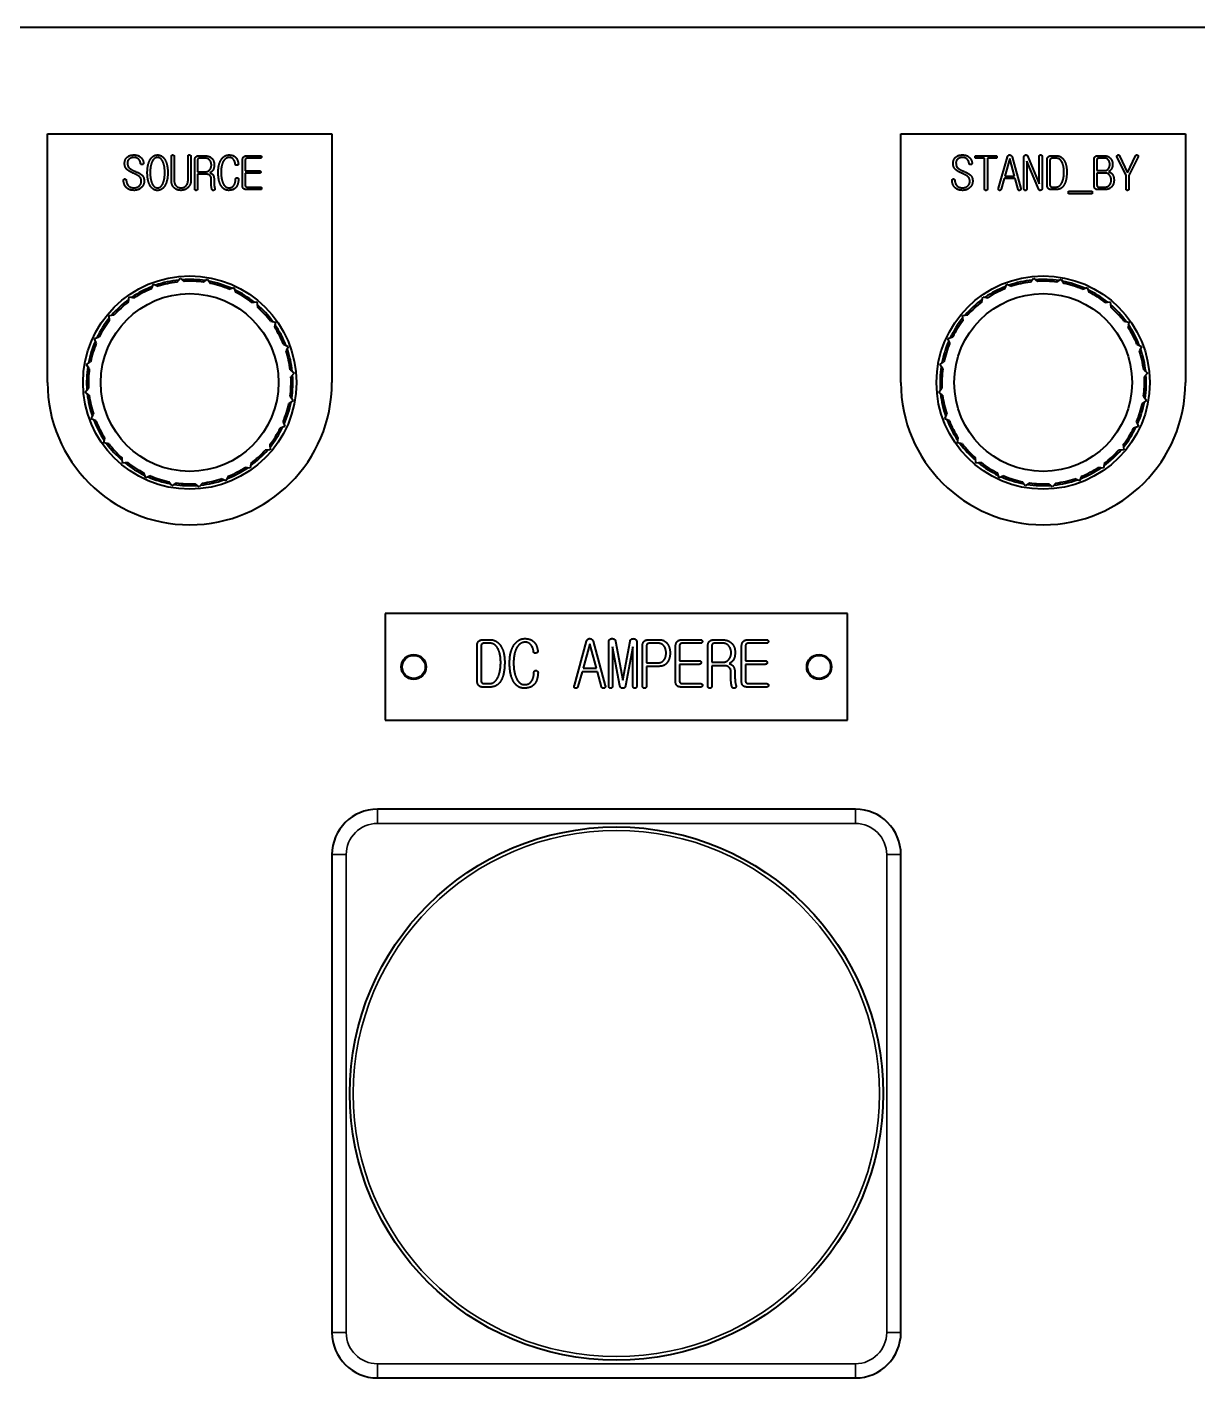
# Model space of a CAD drawing. Header units: inches. Extents: x 6934 to 18973, y 4254 to 7629.
# Drawn here: x 8749.9 to 8914.6, y 5980.7 to 6170.7 of the extents above; entities that cross this region are included whole.
import ezdxf

# ---------------------------------------------------------------- set-up
doc = ezdxf.new("R2010")
doc.units = ezdxf.units.IN
doc.header["$MEASUREMENT"] = 0
doc.layers.add('POWER SUPPLY CASE OUTLINE$0$가시적인 것(ISO)', color=3, linetype='Continuous', lineweight=40, true_color=0x00ff00)
doc.layers.add('POWER SUPPLY CASE OUTLINE$0$가시적인 좁은 것(ISO)', color=3, linetype='Continuous', lineweight=35, true_color=0x00ff00)

msp = doc.modelspace()

# ---------------------------------------------------------------- linework, layer by layer
at = {"layer": 'POWER SUPPLY CASE OUTLINE$0$가시적인 것(ISO)'}
for p, q in [((8572.786, 6170.744), (9092.786, 6170.744)), ((8752.786, 6155.744), (8792.786, 6155.744)), ((8752.786, 6120.744), (8752.786, 6155.744)), ((8792.786, 6155.744), (8792.786, 6120.744)), ((8872.786, 6155.744), (8912.786, 6155.744)), ((8872.786, 6120.744), (8872.786, 6155.744)), ((8912.786, 6155.744), (8912.786, 6120.744)), ((8764.931, 6152.753), (8765.008, 6152.753)), ((8770.203, 6149.133), (8770.203, 6152.54)), ((8770.604, 6152.54), (8770.604, 6149.12)), ((8772.547, 6149.178), (8772.547, 6152.579)), ((8772.949, 6152.566), (8772.949, 6149.146)), ((8775.047, 6152.287), (8774.199, 6152.287)), ((8774.218, 6152.643), (8774.879, 6152.643)), ((8782.683, 6152.287), (8780.87, 6152.287)), ((8780.915, 6152.643), (8782.683, 6152.643)), ((8881.431, 6152.753), (8881.508, 6152.753)), ((8883.38, 6152.643), (8886.088, 6152.643)), ((8884.553, 6152.287), (8883.38, 6152.287)), ((8884.553, 6147.967), (8884.553, 6152.287)), ((8884.954, 6152.287), (8884.954, 6147.967)), ((8886.088, 6152.287), (8884.954, 6152.287)), ((8886.528, 6148.058), (8887.752, 6152.481)), ((8888.082, 6152.235), (8887.402, 6149.781)), ((8888.756, 6149.781), (8888.082, 6152.235)), ((8888.419, 6152.481), (8889.637, 6148.012)), ((8890.09, 6147.993), (8890.09, 6152.462)), ((8890.602, 6152.617), (8892.247, 6148.693)), ((8892.247, 6148.693), (8892.247, 6152.579)), ((8892.642, 6152.579), (8892.642, 6148.045)), ((8894.002, 6152.643), (8894.63, 6152.643)), ((8894.65, 6152.287), (8894.034, 6152.287)), ((8900.556, 6152.643), (8901.385, 6152.643)), ((8901.528, 6152.287), (8900.569, 6152.287)), ((8904.449, 6149.839), (8903.173, 6152.456)), ((8903.536, 6152.65), (8904.65, 6150.26)), ((8904.65, 6150.26), (8905.764, 6152.624)), ((8906.146, 6152.468), (8904.85, 6149.839)), ((8773.486, 6147.987), (8773.486, 6151.976)), ((8773.888, 6152.015), (8773.888, 6150.389)), ((8773.888, 6150.389), (8775.047, 6150.389)), ((8780.19, 6148.505), (8780.19, 6151.911)), ((8780.591, 6152.015), (8780.591, 6150.525)), ((8780.591, 6150.525), (8782.573, 6150.525)), ((8890.485, 6151.892), (8890.485, 6147.993)), ((8892.163, 6147.902), (8890.485, 6151.892)), ((8893.341, 6148.557), (8893.341, 6152.06)), ((8893.743, 6152.002), (8893.743, 6148.55)), ((8899.954, 6148.369), (8899.954, 6152.119)), ((8900.356, 6152.086), (8900.356, 6150.558)), ((8900.356, 6150.558), (8901.508, 6150.558)), ((8764.924, 6150.15), (8764.86, 6150.182)), ((8773.888, 6150.033), (8773.888, 6147.987)), ((8775.203, 6150.033), (8773.888, 6150.033)), ((8775.799, 6149.185), (8775.805, 6149.457)), ((8780.591, 6150.169), (8780.591, 6148.511)), ((8782.573, 6150.169), (8780.591, 6150.169)), ((8881.424, 6150.15), (8881.36, 6150.182)), ((8887.305, 6149.424), (8886.891, 6147.928)), ((8888.847, 6149.424), (8887.305, 6149.424)), ((8887.402, 6149.781), (8888.756, 6149.781)), ((8889.261, 6147.909), (8888.847, 6149.424)), ((8901.541, 6150.202), (8900.356, 6150.202)), ((8900.356, 6150.202), (8900.356, 6148.505)), ((8904.449, 6147.98), (8904.449, 6149.839)), ((8904.85, 6149.839), (8904.85, 6147.98)), ((8782.683, 6147.883), (8780.831, 6147.883)), ((8780.85, 6148.239), (8782.683, 6148.239)), ((8894.643, 6147.883), (8893.924, 6147.883)), ((8894.034, 6148.239), (8894.604, 6148.239)), ((8896.366, 6147.65), (8899.682, 6147.65)), ((8896.366, 6147.287), (8896.366, 6147.65)), ((8899.682, 6147.287), (8896.366, 6147.287)), ((8899.682, 6147.65), (8899.682, 6147.287)), ((8901.521, 6147.883), (8900.414, 6147.883)), ((8900.595, 6148.239), (8901.56, 6148.239)), ((8770.992, 6134.881), (8771.453, 6135.434)), ((8771.453, 6135.434), (8772.006, 6134.973)), ((8774.712, 6134.864), (8775.3, 6135.278)), ((8775.3, 6135.278), (8775.715, 6134.69)), ((8890.992, 6134.881), (8891.453, 6135.434)), ((8891.453, 6135.434), (8892.006, 6134.973)), ((8894.712, 6134.864), (8895.3, 6135.278)), ((8895.3, 6135.278), (8895.715, 6134.69)), ((8767.394, 6133.935), (8767.696, 6134.588)), ((8767.696, 6134.588), (8768.35, 6134.286)), ((8778.3, 6133.884), (8778.976, 6134.132)), ((8778.976, 6134.132), (8779.225, 6133.457)), ((8887.394, 6133.935), (8887.696, 6134.588)), ((8887.696, 6134.588), (8888.35, 6134.286)), ((8898.3, 6133.884), (8898.976, 6134.132)), ((8898.976, 6134.132), (8899.225, 6133.457)), ((8764.164, 6132.09), (8764.286, 6132.799)), ((8764.286, 6132.799), (8764.996, 6132.677)), ((8781.513, 6132.009), (8782.23, 6132.074)), ((8782.23, 6132.074), (8782.295, 6131.357)), ((8884.164, 6132.09), (8884.286, 6132.799)), ((8884.286, 6132.799), (8884.996, 6132.677)), ((8901.513, 6132.009), (8902.23, 6132.074)), ((8902.23, 6132.074), (8902.295, 6131.357)), ((8761.456, 6130.189), (8762.173, 6130.254)), ((8761.521, 6129.472), (8761.456, 6130.189)), ((8881.456, 6130.189), (8882.173, 6130.254)), ((8881.521, 6129.472), (8881.456, 6130.189)), ((8784.131, 6129.366), (8784.841, 6129.243)), ((8784.841, 6129.243), (8784.718, 6128.534)), ((8904.131, 6129.366), (8904.841, 6129.243)), ((8904.841, 6129.243), (8904.718, 6128.534)), ((8759.398, 6126.935), (8760.073, 6127.183)), ((8759.646, 6126.259), (8759.398, 6126.935)), ((8785.976, 6126.136), (8786.63, 6125.834)), ((8786.63, 6125.834), (8786.328, 6125.18)), ((8879.398, 6126.935), (8880.073, 6127.183)), ((8879.646, 6126.259), (8879.398, 6126.935)), ((8905.976, 6126.136), (8906.63, 6125.834)), ((8906.63, 6125.834), (8906.328, 6125.18)), ((8758.252, 6123.259), (8758.84, 6123.674)), ((8758.666, 6122.67), (8758.252, 6123.259)), ((8786.922, 6122.538), (8787.475, 6122.077)), ((8787.475, 6122.077), (8787.014, 6121.524)), ((8878.252, 6123.259), (8878.84, 6123.674)), ((8878.666, 6122.67), (8878.252, 6123.259)), ((8906.922, 6122.538), (8907.475, 6122.077)), ((8907.475, 6122.077), (8907.014, 6121.524)), ((8758.096, 6119.411), (8758.557, 6119.964)), ((8878.096, 6119.411), (8878.557, 6119.964)), ((8758.649, 6118.95), (8758.096, 6119.411)), ((8787.32, 6118.23), (8786.731, 6117.815)), ((8786.905, 6118.818), (8787.32, 6118.23)), ((8878.649, 6118.95), (8878.096, 6119.411)), ((8907.32, 6118.23), (8906.731, 6117.815)), ((8906.905, 6118.818), (8907.32, 6118.23)), ((8758.942, 6115.655), (8759.244, 6116.308)), ((8878.942, 6115.655), (8879.244, 6116.308)), ((8759.595, 6115.353), (8758.942, 6115.655)), ((8786.174, 6114.554), (8785.498, 6114.305)), ((8785.925, 6115.23), (8786.174, 6114.554)), ((8879.595, 6115.353), (8878.942, 6115.655)), ((8906.174, 6114.554), (8905.498, 6114.305)), ((8905.925, 6115.23), (8906.174, 6114.554)), ((8760.731, 6112.245), (8760.853, 6112.954)), ((8880.731, 6112.245), (8880.853, 6112.954)), ((8761.44, 6112.122), (8760.731, 6112.245)), ((8784.115, 6111.3), (8783.398, 6111.235)), ((8784.05, 6112.017), (8784.115, 6111.3)), ((8881.44, 6112.122), (8880.731, 6112.245)), ((8904.115, 6111.3), (8903.398, 6111.235)), ((8904.05, 6112.017), (8904.115, 6111.3)), ((8763.341, 6109.415), (8763.276, 6110.132)), ((8764.058, 6109.48), (8763.341, 6109.415)), ((8781.285, 6108.689), (8780.575, 6108.812)), ((8781.408, 6109.399), (8781.285, 6108.689)), ((8883.341, 6109.415), (8883.276, 6110.132)), ((8884.058, 6109.48), (8883.341, 6109.415)), ((8901.285, 6108.689), (8900.575, 6108.812)), ((8901.408, 6109.399), (8901.285, 6108.689)), ((8766.595, 6107.356), (8766.347, 6108.032)), ((8767.271, 6107.605), (8766.595, 6107.356)), ((8770.271, 6106.21), (8769.856, 6106.799)), ((8770.86, 6106.625), (8770.271, 6106.21)), ((8774.58, 6106.608), (8774.119, 6106.055)), ((8777.875, 6106.9), (8777.222, 6107.202)), ((8778.177, 6107.554), (8777.875, 6106.9)), ((8886.595, 6107.356), (8886.347, 6108.032)), ((8887.271, 6107.605), (8886.595, 6107.356)), ((8890.271, 6106.21), (8889.856, 6106.799)), ((8890.86, 6106.625), (8890.271, 6106.21)), ((8894.58, 6106.608), (8894.119, 6106.055)), ((8897.875, 6106.9), (8897.222, 6107.202)), ((8898.177, 6107.554), (8897.875, 6106.9)), ((8774.119, 6106.055), (8773.566, 6106.516)), ((8894.119, 6106.055), (8893.566, 6106.516)), ((8865.286, 6088.244), (8800.286, 6088.244)), ((8800.286, 6088.244), (8800.286, 6073.244)), ((8865.286, 6073.244), (8865.286, 6088.244)), ((8814.119, 6084.574), (8814.998, 6084.574)), ((8815.025, 6084.076), (8814.164, 6084.076)), ((8826.867, 6078.155), (8828.581, 6084.348)), ((8829.043, 6084.003), (8828.091, 6080.567)), ((8829.986, 6080.567), (8829.043, 6084.003)), ((8829.515, 6084.348), (8831.22, 6078.091)), ((8831.709, 6078.028), (8831.709, 6084.284)), ((8832.652, 6084.384), (8833.677, 6078.889)), ((8833.677, 6078.889), (8834.701, 6084.384)), ((8835.635, 6084.284), (8835.635, 6078.028)), ((8837.394, 6084.574), (8838.836, 6084.574)), ((8838.673, 6084.076), (8837.467, 6084.076)), ((8844.585, 6084.076), (8842.046, 6084.076)), ((8842.11, 6084.574), (8844.585, 6084.574)), ((8847.822, 6084.076), (8846.634, 6084.076)), ((8846.661, 6084.574), (8847.586, 6084.574)), ((8853.87, 6084.076), (8851.331, 6084.076)), ((8851.394, 6084.574), (8853.87, 6084.574)), ((8813.194, 6078.853), (8813.194, 6083.758)), ((8813.756, 6083.677), (8813.756, 6078.844)), ((8832.235, 6083.586), (8832.235, 6078.028)), ((8833.278, 6078.082), (8832.235, 6083.586)), ((8835.11, 6083.586), (8834.076, 6078.082)), ((8835.11, 6078.028), (8835.11, 6083.586)), ((8836.451, 6078.064), (8836.451, 6083.686)), ((8837.014, 6083.668), (8837.014, 6081.328)), ((8841.094, 6078.78), (8841.094, 6083.55)), ((8841.656, 6083.695), (8841.656, 6081.609)), ((8845.637, 6078.055), (8845.637, 6083.64)), ((8846.199, 6083.695), (8846.199, 6081.419)), ((8850.379, 6078.78), (8850.379, 6083.55)), ((8850.941, 6083.695), (8850.941, 6081.609)), ((8827.955, 6080.068), (8827.375, 6077.973)), ((8830.113, 6080.068), (8827.955, 6080.068)), ((8828.091, 6080.567), (8829.986, 6080.567)), ((8830.694, 6077.946), (8830.113, 6080.068)), ((8837.014, 6081.328), (8838.673, 6081.328)), ((8837.014, 6080.83), (8837.014, 6078.064)), ((8838.836, 6080.83), (8837.014, 6080.83)), ((8841.656, 6081.609), (8844.431, 6081.609)), ((8841.656, 6081.111), (8841.656, 6078.789)), ((8844.431, 6081.111), (8841.656, 6081.111)), ((8846.199, 6081.419), (8847.822, 6081.419)), ((8846.199, 6080.92), (8846.199, 6078.055)), ((8848.04, 6080.92), (8846.199, 6080.92)), ((8848.874, 6079.732), (8848.883, 6080.113)), ((8850.941, 6081.609), (8853.716, 6081.609)), ((8850.941, 6081.111), (8850.941, 6078.789)), ((8853.716, 6081.111), (8850.941, 6081.111)), ((8814.164, 6078.409), (8814.962, 6078.409)), ((8842.019, 6078.409), (8844.585, 6078.409)), ((8851.304, 6078.409), (8853.87, 6078.409)), ((8815.016, 6077.91), (8814.01, 6077.91)), ((8844.585, 6077.91), (8841.992, 6077.91)), ((8853.87, 6077.91), (8851.277, 6077.91)), ((8800.286, 6073.244), (8865.286, 6073.244)), ((8866.386, 6060.744), (8799.186, 6060.744)), ((8792.786, 6054.344), (8792.786, 5987.144)), ((8872.786, 5987.144), (8872.786, 6054.344)), ((8799.186, 5980.744), (8866.386, 5980.744))]:
    msp.add_line(p, q, dxfattribs=at)
for centre, radius in [((8772.786, 6120.744), 15), ((8892.786, 6120.744), 15), ((8772.786, 6120.744), 12.5), ((8892.786, 6120.744), 12.5), ((8804.286, 6080.744), 1.75), ((8804.286, 6080.744), 1.621), ((8861.286, 6080.744), 1.75), ((8861.286, 6080.744), 1.621), ((8832.786, 6020.744), 37.5)]:
    msp.add_circle(centre, radius, dxfattribs=at)
for centre, radius, start, end in [((8772.786, 6120.744), 14.5, 96.18151, 109.18836), ((8772.786, 6120.744), 14.5, 81.18151, 94.18836), ((8892.786, 6120.744), 14.5, 96.18151, 109.18836), ((8892.786, 6120.744), 14.5, 81.18151, 94.18836), ((8772.786, 6120.744), 14.5, 111.18151, 124.18836), ((8772.786, 6120.744), 14.25, 112.23232, 123.13754), ((8772.786, 6120.744), 14.25, 97.23232, 108.13754), ((8772.786, 6120.744), 14.25, 82.23232, 93.13754), ((8772.786, 6120.744), 14.5, 66.18151, 79.18836), ((8772.786, 6120.744), 14.25, 67.23232, 78.13754), ((8772.786, 6120.744), 14.5, 51.18151, 64.18836), ((8772.786, 6120.744), 14.25, 52.23232, 63.13754), ((8892.786, 6120.744), 14.5, 111.18151, 124.18836), ((8892.786, 6120.744), 14.25, 112.23232, 123.13754), ((8892.786, 6120.744), 14.25, 97.23232, 108.13754), ((8892.786, 6120.744), 14.25, 82.23232, 93.13754), ((8892.786, 6120.744), 14.5, 66.18151, 79.18836), ((8892.786, 6120.744), 14.25, 67.23232, 78.13754), ((8892.786, 6120.744), 14.5, 51.18151, 64.18836), ((8892.786, 6120.744), 14.25, 52.23232, 63.13754), ((8772.786, 6120.744), 14.5, 126.18151, 139.18836), ((8772.786, 6120.744), 14.25, 127.23232, 138.13754), ((8772.786, 6120.744), 14.5, 36.18151, 49.18836), ((8772.786, 6120.744), 14.25, 37.23232, 48.13754), ((8892.786, 6120.744), 14.5, 126.18151, 139.18836), ((8892.786, 6120.744), 14.25, 127.23232, 138.13754), ((8892.786, 6120.744), 14.5, 36.18151, 49.18836), ((8892.786, 6120.744), 14.25, 37.23232, 48.13754), ((8772.786, 6120.744), 14.5, 141.18151, 154.18836), ((8772.786, 6120.744), 14.25, 142.23232, 153.13754), ((8892.786, 6120.744), 14.5, 141.18151, 154.18836), ((8892.786, 6120.744), 14.25, 142.23232, 153.13754), ((8772.786, 6120.744), 14.25, 22.23232, 33.13754), ((8772.786, 6120.744), 14.5, 21.18151, 34.18836), ((8892.786, 6120.744), 14.25, 22.23232, 33.13754), ((8892.786, 6120.744), 14.5, 21.18151, 34.18836), ((8772.786, 6120.744), 14.5, 156.18151, 169.18836), ((8772.786, 6120.744), 14.25, 157.23232, 168.13754), ((8892.786, 6120.744), 14.5, 156.18151, 169.18836), ((8892.786, 6120.744), 14.25, 157.23232, 168.13754), ((8772.786, 6120.744), 14.25, 7.23232, 18.13754), ((8772.786, 6120.744), 14.5, 6.18151, 19.18836), ((8892.786, 6120.744), 14.25, 7.23232, 18.13754), ((8892.786, 6120.744), 14.5, 6.18151, 19.18836), ((8772.786, 6120.744), 14.5, 171.18151, 184.18836), ((8772.786, 6120.744), 14.25, 172.23232, 183.13754), ((8772.786, 6120.744), 14.5, 351.18151, 4.18836), ((8892.786, 6120.744), 14.5, 171.18151, 184.18836), ((8892.786, 6120.744), 14.25, 172.23232, 183.13754), ((8892.786, 6120.744), 14.5, 351.18151, 4.18836), ((8772.786, 6120.744), 20, 180, 0), ((8772.786, 6120.744), 14.25, 352.23232, 3.13754), ((8892.786, 6120.744), 20, 180, 0), ((8892.786, 6120.744), 14.25, 352.23232, 3.13754), ((8772.786, 6120.744), 14.5, 186.18151, 199.18836), ((8772.786, 6120.744), 14.25, 187.23232, 198.13754), ((8772.786, 6120.744), 14.5, 336.18151, 349.18836), ((8892.786, 6120.744), 14.5, 186.18151, 199.18836), ((8892.786, 6120.744), 14.25, 187.23232, 198.13754), ((8892.786, 6120.744), 14.5, 336.18151, 349.18836), ((8772.786, 6120.744), 14.25, 337.23232, 348.13754), ((8892.786, 6120.744), 14.25, 337.23232, 348.13754), ((8772.786, 6120.744), 14.5, 201.18151, 214.18836), ((8772.786, 6120.744), 14.25, 202.23232, 213.13754), ((8772.786, 6120.744), 14.25, 322.23232, 333.13754), ((8772.786, 6120.744), 14.5, 321.18151, 334.18836), ((8892.786, 6120.744), 14.5, 201.18151, 214.18836), ((8892.786, 6120.744), 14.25, 202.23232, 213.13754), ((8892.786, 6120.744), 14.25, 322.23232, 333.13754), ((8892.786, 6120.744), 14.5, 321.18151, 334.18836), ((8772.786, 6120.744), 14.5, 216.18151, 229.18836), ((8772.786, 6120.744), 14.25, 217.23232, 228.13754), ((8772.786, 6120.744), 14.5, 306.18151, 319.18836), ((8772.786, 6120.744), 14.25, 307.23232, 318.13754), ((8892.786, 6120.744), 14.5, 216.18151, 229.18836), ((8892.786, 6120.744), 14.25, 217.23232, 228.13754), ((8892.786, 6120.744), 14.5, 306.18151, 319.18836), ((8892.786, 6120.744), 14.25, 307.23232, 318.13754), ((8772.786, 6120.744), 14.5, 231.18151, 244.18836), ((8772.786, 6120.744), 14.25, 232.23232, 243.13754), ((8772.786, 6120.744), 14.5, 291.18151, 304.18836), ((8772.786, 6120.744), 14.25, 292.23232, 303.13754), ((8892.786, 6120.744), 14.5, 231.18151, 244.18836), ((8892.786, 6120.744), 14.25, 232.23232, 243.13754), ((8892.786, 6120.744), 14.5, 291.18151, 304.18836), ((8892.786, 6120.744), 14.25, 292.23232, 303.13754), ((8772.786, 6120.744), 14.5, 246.18151, 259.18836), ((8772.786, 6120.744), 14.25, 247.23232, 258.13754), ((8772.786, 6120.744), 14.25, 262.23232, 273.13754), ((8772.786, 6120.744), 14.5, 276.18151, 289.18836), ((8772.786, 6120.744), 14.25, 277.23232, 288.13754), ((8892.786, 6120.744), 14.5, 246.18151, 259.18836), ((8892.786, 6120.744), 14.25, 247.23232, 258.13754), ((8892.786, 6120.744), 14.25, 262.23232, 273.13754), ((8892.786, 6120.744), 14.5, 276.18151, 289.18836), ((8892.786, 6120.744), 14.25, 277.23232, 288.13754), ((8772.786, 6120.744), 14.5, 261.18151, 274.18836), ((8892.786, 6120.744), 14.5, 261.18151, 274.18836), ((8799.186, 6054.344), 6.4, 90, 180), ((8866.386, 6054.344), 6.4, 0, 90), ((8799.186, 5987.144), 6.4, 180, 270), ((8866.386, 5987.144), 6.4, 270, 0)]:
    msp.add_arc(centre, radius, start, end, dxfattribs=at)
for points in [[(8763.629, 6151.542), (8763.629, 6152.125), (8764.005, 6152.449)], [(8764.005, 6152.449), (8764.361, 6152.753), (8764.931, 6152.753)], [(8764.315, 6152.203), (8764.031, 6151.989), (8764.031, 6151.659)], [(8764.95, 6152.397), (8764.588, 6152.397), (8764.315, 6152.203)], [(8765.565, 6152.183), (8765.306, 6152.397), (8764.95, 6152.397)], [(8765.008, 6152.753), (8765.559, 6152.753), (8765.928, 6152.391)], [(8765.928, 6152.391), (8766.252, 6152.073), (8766.291, 6151.646)], [(8767.172, 6151.996), (8767.56, 6152.753), (8768.26, 6152.753)], [(8768.26, 6152.397), (8767.748, 6152.397), (8767.47, 6151.75)], [(8768.26, 6152.753), (8768.959, 6152.753), (8769.348, 6151.996)], [(8769.031, 6151.75), (8768.758, 6152.397), (8768.26, 6152.397)], [(8770.203, 6152.54), (8770.203, 6152.637), (8770.261, 6152.695)], [(8770.261, 6152.695), (8770.319, 6152.747), (8770.404, 6152.747)], [(8770.404, 6152.747), (8770.481, 6152.747), (8770.54, 6152.702)], [(8770.54, 6152.702), (8770.604, 6152.643), (8770.604, 6152.54)], [(8772.547, 6152.579), (8772.547, 6152.663), (8772.606, 6152.715)], [(8772.606, 6152.715), (8772.664, 6152.753), (8772.748, 6152.753)], [(8772.748, 6152.753), (8772.826, 6152.753), (8772.884, 6152.702)], [(8772.884, 6152.702), (8772.949, 6152.656), (8772.949, 6152.566)], [(8773.486, 6151.976), (8773.486, 6152.326), (8773.648, 6152.481)], [(8773.648, 6152.481), (8773.817, 6152.643), (8774.218, 6152.643)], [(8773.953, 6152.222), (8773.888, 6152.164), (8773.888, 6152.015)], [(8774.199, 6152.287), (8774.024, 6152.287), (8773.953, 6152.222)], [(8774.879, 6152.643), (8775.41, 6152.643), (8775.766, 6152.384)], [(8775.611, 6151.989), (8775.384, 6152.287), (8775.047, 6152.287)], [(8775.766, 6152.384), (8776.226, 6152.047), (8776.226, 6151.367)], [(8777.23, 6152.119), (8777.651, 6152.753), (8778.331, 6152.753)], [(8778.376, 6152.397), (8777.878, 6152.397), (8777.554, 6151.911)], [(8778.331, 6152.753), (8778.94, 6152.753), (8779.277, 6152.378)], [(8778.901, 6152.158), (8778.674, 6152.397), (8778.376, 6152.397)], [(8779.277, 6152.378), (8779.555, 6152.06), (8779.62, 6151.497)], [(8780.19, 6151.911), (8780.19, 6152.3), (8780.365, 6152.475)], [(8780.365, 6152.475), (8780.533, 6152.643), (8780.915, 6152.643)], [(8780.656, 6152.209), (8780.591, 6152.138), (8780.591, 6152.015)], [(8780.87, 6152.287), (8780.734, 6152.287), (8780.656, 6152.209)], [(8782.683, 6152.643), (8782.774, 6152.643), (8782.832, 6152.592)], [(8782.832, 6152.345), (8782.781, 6152.287), (8782.683, 6152.287)], [(8782.832, 6152.592), (8782.884, 6152.54), (8782.884, 6152.468)], [(8782.884, 6152.468), (8782.884, 6152.397), (8782.832, 6152.345)], [(8880.129, 6151.542), (8880.129, 6152.125), (8880.505, 6152.449)], [(8880.505, 6152.449), (8880.861, 6152.753), (8881.431, 6152.753)], [(8880.815, 6152.203), (8880.531, 6151.989), (8880.531, 6151.659)], [(8881.45, 6152.397), (8881.088, 6152.397), (8880.815, 6152.203)], [(8882.065, 6152.183), (8881.806, 6152.397), (8881.45, 6152.397)], [(8881.508, 6152.753), (8882.059, 6152.753), (8882.428, 6152.391)], [(8882.428, 6152.391), (8882.752, 6152.073), (8882.791, 6151.646)], [(8883.225, 6152.468), (8883.218, 6152.643), (8883.38, 6152.643)], [(8883.38, 6152.287), (8883.231, 6152.287), (8883.225, 6152.468)], [(8886.088, 6152.643), (8886.172, 6152.643), (8886.236, 6152.592)], [(8886.249, 6152.345), (8886.191, 6152.287), (8886.088, 6152.287)], [(8886.236, 6152.592), (8886.288, 6152.54), (8886.295, 6152.468)], [(8886.295, 6152.468), (8886.301, 6152.397), (8886.249, 6152.345)], [(8887.752, 6152.481), (8887.843, 6152.753), (8888.082, 6152.753)], [(8888.082, 6152.753), (8888.315, 6152.747), (8888.419, 6152.481)], [(8890.09, 6152.462), (8890.09, 6152.585), (8890.155, 6152.663)], [(8890.155, 6152.663), (8890.213, 6152.728), (8890.31, 6152.747)], [(8890.31, 6152.747), (8890.401, 6152.766), (8890.485, 6152.728)], [(8890.485, 6152.728), (8890.569, 6152.695), (8890.602, 6152.617)], [(8892.247, 6152.579), (8892.247, 6152.663), (8892.305, 6152.715)], [(8892.305, 6152.715), (8892.363, 6152.753), (8892.441, 6152.753)], [(8892.441, 6152.753), (8892.519, 6152.753), (8892.577, 6152.708)], [(8892.577, 6152.708), (8892.642, 6152.663), (8892.642, 6152.579)], [(8893.341, 6152.06), (8893.341, 6152.352), (8893.51, 6152.501)], [(8893.51, 6152.501), (8893.678, 6152.643), (8894.002, 6152.643)], [(8893.821, 6152.209), (8893.743, 6152.132), (8893.743, 6152.002)], [(8894.034, 6152.287), (8893.898, 6152.287), (8893.821, 6152.209)], [(8894.63, 6152.643), (8895.323, 6152.643), (8895.725, 6152.009)], [(8895.401, 6151.795), (8895.116, 6152.287), (8894.65, 6152.287)], [(8899.954, 6152.119), (8899.954, 6152.384), (8900.09, 6152.507)], [(8900.09, 6152.507), (8900.233, 6152.643), (8900.556, 6152.643)], [(8900.407, 6152.248), (8900.356, 6152.196), (8900.356, 6152.086)], [(8900.569, 6152.287), (8900.459, 6152.287), (8900.407, 6152.248)], [(8901.385, 6152.643), (8901.865, 6152.643), (8902.195, 6152.332)], [(8901.975, 6152.022), (8901.781, 6152.287), (8901.528, 6152.287)], [(8902.195, 6152.332), (8902.558, 6151.989), (8902.558, 6151.419)], [(8903.173, 6152.456), (8903.128, 6152.54), (8903.167, 6152.617)], [(8903.167, 6152.617), (8903.199, 6152.682), (8903.27, 6152.721)], [(8903.27, 6152.721), (8903.348, 6152.76), (8903.419, 6152.747)], [(8903.419, 6152.747), (8903.497, 6152.734), (8903.536, 6152.65)], [(8905.764, 6152.624), (8905.803, 6152.715), (8905.893, 6152.74)], [(8905.893, 6152.74), (8905.964, 6152.766), (8906.049, 6152.734)], [(8906.049, 6152.734), (8906.126, 6152.702), (8906.152, 6152.63)], [(8906.152, 6152.63), (8906.191, 6152.559), (8906.146, 6152.468)], [(8763.972, 6150.694), (8763.629, 6151.011), (8763.629, 6151.542)], [(8764.86, 6150.182), (8764.192, 6150.493), (8763.972, 6150.694)], [(8764.031, 6151.659), (8764.031, 6151.206), (8764.212, 6150.992)], [(8764.212, 6150.992), (8764.393, 6150.778), (8765.002, 6150.506)], [(8765.002, 6150.506), (8765.799, 6150.156), (8766.032, 6149.949)], [(8765.87, 6151.562), (8765.838, 6151.95), (8765.565, 6152.183)], [(8765.948, 6151.426), (8765.876, 6151.471), (8765.87, 6151.562)], [(8766.097, 6151.387), (8766.012, 6151.38), (8765.948, 6151.426)], [(8766.239, 6151.465), (8766.187, 6151.4), (8766.097, 6151.387)], [(8766.291, 6151.646), (8766.297, 6151.536), (8766.239, 6151.465)], [(8766.822, 6150.26), (8766.822, 6151.316), (8767.172, 6151.996)], [(8767.47, 6151.75), (8767.224, 6151.167), (8767.224, 6150.26)], [(8769.283, 6150.26), (8769.283, 6151.167), (8769.031, 6151.75)], [(8769.348, 6151.996), (8769.704, 6151.316), (8769.704, 6150.26)], [(8775.047, 6150.389), (8775.384, 6150.389), (8775.611, 6150.687)], [(8775.831, 6151.335), (8775.831, 6151.711), (8775.611, 6151.989)], [(8775.611, 6150.687), (8775.831, 6150.966), (8775.831, 6151.335)], [(8776.064, 6150.629), (8775.928, 6150.396), (8775.617, 6150.24)], [(8776.226, 6151.367), (8776.226, 6150.901), (8776.064, 6150.629)], [(8776.79, 6150.312), (8776.79, 6151.452), (8777.23, 6152.119)], [(8777.236, 6148.356), (8776.79, 6149.023), (8776.79, 6150.312)], [(8777.554, 6151.911), (8777.191, 6151.348), (8777.191, 6150.318)], [(8777.191, 6150.318), (8777.191, 6149.353), (8777.483, 6148.751)], [(8779.199, 6151.445), (8779.147, 6151.892), (8778.901, 6152.158)], [(8779.426, 6151.303), (8779.212, 6151.27), (8779.199, 6151.445)], [(8779.62, 6151.497), (8779.633, 6151.335), (8779.426, 6151.303)], [(8782.573, 6150.525), (8782.657, 6150.525), (8782.716, 6150.474)], [(8782.716, 6150.474), (8782.761, 6150.422), (8782.768, 6150.351)], [(8782.768, 6150.351), (8782.768, 6150.279), (8782.716, 6150.228)], [(8880.472, 6150.694), (8880.129, 6151.011), (8880.129, 6151.542)], [(8881.36, 6150.182), (8880.692, 6150.493), (8880.472, 6150.694)], [(8880.531, 6151.659), (8880.531, 6151.206), (8880.712, 6150.992)], [(8880.712, 6150.992), (8880.893, 6150.778), (8881.502, 6150.506)], [(8881.502, 6150.506), (8882.299, 6150.156), (8882.532, 6149.949)], [(8882.37, 6151.562), (8882.338, 6151.95), (8882.065, 6152.183)], [(8882.448, 6151.426), (8882.376, 6151.471), (8882.37, 6151.562)], [(8882.597, 6151.387), (8882.512, 6151.38), (8882.448, 6151.426)], [(8882.739, 6151.465), (8882.687, 6151.4), (8882.597, 6151.387)], [(8882.791, 6151.646), (8882.797, 6151.536), (8882.739, 6151.465)], [(8895.369, 6148.751), (8895.712, 6149.327), (8895.712, 6150.37)], [(8895.712, 6150.37), (8895.712, 6151.277), (8895.401, 6151.795)], [(8895.725, 6152.009), (8896.113, 6151.393), (8896.113, 6150.37)], [(8896.113, 6150.37), (8896.113, 6149.314), (8895.815, 6148.68)], [(8901.508, 6150.558), (8901.774, 6150.558), (8901.968, 6150.83)], [(8901.968, 6150.83), (8902.163, 6151.089), (8902.163, 6151.419)], [(8902.163, 6151.419), (8902.163, 6151.762), (8901.975, 6152.022)], [(8902.415, 6150.83), (8902.266, 6150.551), (8901.981, 6150.409)], [(8901.981, 6150.409), (8902.273, 6150.331), (8902.474, 6150.098)], [(8902.558, 6151.419), (8902.558, 6151.082), (8902.415, 6150.83)], [(8763.474, 6149.133), (8763.461, 6149.237), (8763.519, 6149.301)], [(8763.966, 6148.084), (8763.538, 6148.427), (8763.474, 6149.133)], [(8763.519, 6149.301), (8763.571, 6149.36), (8763.648, 6149.373)], [(8763.648, 6149.373), (8763.726, 6149.379), (8763.784, 6149.334)], [(8763.784, 6149.334), (8763.849, 6149.275), (8763.862, 6149.165)], [(8763.862, 6149.165), (8763.914, 6148.628), (8764.231, 6148.362)], [(8765.734, 6149.683), (8765.553, 6149.852), (8764.924, 6150.15)], [(8765.611, 6148.343), (8765.98, 6148.602), (8765.98, 6149.036)], [(8765.98, 6149.036), (8765.98, 6149.45), (8765.734, 6149.683)], [(8766.382, 6149.075), (8766.382, 6148.492), (8765.915, 6148.11)], [(8766.032, 6149.949), (8766.382, 6149.645), (8766.382, 6149.075)], [(8767.172, 6148.531), (8766.822, 6149.211), (8766.822, 6150.26)], [(8768.26, 6147.766), (8767.56, 6147.766), (8767.172, 6148.531)], [(8767.224, 6150.26), (8767.224, 6149.36), (8767.47, 6148.777)], [(8767.47, 6148.777), (8767.748, 6148.129), (8768.26, 6148.129)], [(8768.26, 6148.129), (8768.758, 6148.129), (8769.031, 6148.777)], [(8769.348, 6148.531), (8768.959, 6147.766), (8768.26, 6147.766)], [(8769.031, 6148.777), (8769.283, 6149.36), (8769.283, 6150.26)], [(8769.704, 6150.26), (8769.704, 6149.211), (8769.348, 6148.531)], [(8770.54, 6148.194), (8770.203, 6148.569), (8770.203, 6149.133)], [(8770.604, 6149.12), (8770.604, 6148.673), (8770.876, 6148.401)], [(8770.876, 6148.401), (8771.148, 6148.129), (8771.576, 6148.129)], [(8771.576, 6148.129), (8771.997, 6148.129), (8772.269, 6148.421)], [(8772.269, 6148.421), (8772.547, 6148.712), (8772.547, 6149.178)], [(8772.949, 6149.146), (8772.949, 6148.589), (8772.567, 6148.194)], [(8775.591, 6149.884), (8775.404, 6150.033), (8775.203, 6150.033)], [(8775.805, 6149.457), (8775.805, 6149.716), (8775.591, 6149.884)], [(8775.617, 6150.24), (8775.857, 6150.195), (8776.012, 6150.007)], [(8775.812, 6148.472), (8775.799, 6148.706), (8775.799, 6149.185)], [(8775.922, 6147.896), (8775.838, 6148.103), (8775.812, 6148.472)], [(8776.012, 6150.007), (8776.207, 6149.768), (8776.207, 6149.334)], [(8776.207, 6149.334), (8776.2, 6148.88), (8776.22, 6148.654)], [(8776.22, 6148.654), (8776.239, 6148.265), (8776.31, 6148.071)], [(8777.483, 6148.751), (8777.787, 6148.129), (8778.305, 6148.129)], [(8778.305, 6148.129), (8778.726, 6148.129), (8778.966, 6148.44)], [(8778.966, 6148.44), (8779.218, 6148.757), (8779.231, 6149.334)], [(8779.646, 6149.295), (8779.594, 6148.466), (8779.205, 6148.097)], [(8779.231, 6149.334), (8779.231, 6149.437), (8779.296, 6149.496)], [(8779.296, 6149.496), (8779.361, 6149.547), (8779.445, 6149.547)], [(8779.445, 6149.547), (8779.529, 6149.541), (8779.581, 6149.483)], [(8779.581, 6149.483), (8779.646, 6149.411), (8779.646, 6149.295)], [(8780.332, 6148.032), (8780.19, 6148.168), (8780.19, 6148.505)], [(8780.591, 6148.511), (8780.591, 6148.375), (8780.663, 6148.31)], [(8782.716, 6150.228), (8782.664, 6150.169), (8782.573, 6150.169)], [(8879.974, 6149.133), (8879.961, 6149.237), (8880.019, 6149.301)], [(8880.466, 6148.084), (8880.038, 6148.427), (8879.974, 6149.133)], [(8880.019, 6149.301), (8880.071, 6149.36), (8880.148, 6149.373)], [(8880.148, 6149.373), (8880.226, 6149.379), (8880.284, 6149.334)], [(8880.284, 6149.334), (8880.349, 6149.275), (8880.362, 6149.165)], [(8880.362, 6149.165), (8880.414, 6148.628), (8880.731, 6148.362)], [(8882.234, 6149.683), (8882.053, 6149.852), (8881.424, 6150.15)], [(8882.111, 6148.343), (8882.48, 6148.602), (8882.48, 6149.036)], [(8882.48, 6149.036), (8882.48, 6149.45), (8882.234, 6149.683)], [(8882.882, 6149.075), (8882.882, 6148.492), (8882.415, 6148.11)], [(8882.532, 6149.949), (8882.882, 6149.645), (8882.882, 6149.075)], [(8893.49, 6148.058), (8893.341, 6148.233), (8893.341, 6148.557)], [(8893.743, 6148.55), (8893.743, 6148.401), (8893.821, 6148.323)], [(8894.604, 6148.239), (8895.064, 6148.239), (8895.369, 6148.751)], [(8895.815, 6148.68), (8895.44, 6147.883), (8894.643, 6147.883)], [(8900.356, 6148.505), (8900.356, 6148.375), (8900.42, 6148.304)], [(8902.13, 6149.897), (8901.897, 6150.202), (8901.541, 6150.202)], [(8901.56, 6148.239), (8901.904, 6148.239), (8902.137, 6148.544)], [(8902.357, 6149.217), (8902.357, 6149.612), (8902.13, 6149.897)], [(8902.137, 6148.544), (8902.357, 6148.829), (8902.357, 6149.217)], [(8902.752, 6149.217), (8902.752, 6148.602), (8902.383, 6148.233)], [(8902.474, 6150.098), (8902.752, 6149.774), (8902.752, 6149.217)], [(8765.002, 6147.773), (8764.341, 6147.773), (8763.966, 6148.084)], [(8764.231, 6148.362), (8764.51, 6148.129), (8764.989, 6148.129)], [(8764.989, 6148.129), (8765.313, 6148.129), (8765.611, 6148.343)], [(8765.915, 6148.11), (8765.507, 6147.773), (8765.002, 6147.773)], [(8771.569, 6147.773), (8770.909, 6147.773), (8770.54, 6148.194)], [(8772.567, 6148.194), (8772.172, 6147.773), (8771.569, 6147.773)], [(8773.545, 6147.825), (8773.486, 6147.883), (8773.486, 6147.987)], [(8773.687, 6147.766), (8773.603, 6147.766), (8773.545, 6147.825)], [(8773.823, 6147.825), (8773.765, 6147.766), (8773.687, 6147.766)], [(8773.888, 6147.987), (8773.888, 6147.883), (8773.823, 6147.825)], [(8776.032, 6147.779), (8775.954, 6147.812), (8775.922, 6147.896)], [(8776.194, 6147.779), (8776.11, 6147.753), (8776.032, 6147.779)], [(8776.31, 6147.883), (8776.271, 6147.812), (8776.194, 6147.779)], [(8776.31, 6148.071), (8776.349, 6147.967), (8776.31, 6147.883)], [(8778.253, 6147.773), (8777.625, 6147.773), (8777.236, 6148.356)], [(8779.205, 6148.097), (8778.869, 6147.773), (8778.253, 6147.773)], [(8780.831, 6147.883), (8780.475, 6147.883), (8780.332, 6148.032)], [(8780.663, 6148.31), (8780.727, 6148.239), (8780.85, 6148.239)], [(8782.683, 6148.239), (8782.781, 6148.239), (8782.845, 6148.187)], [(8782.845, 6147.941), (8782.781, 6147.883), (8782.683, 6147.883)], [(8782.845, 6148.187), (8782.897, 6148.136), (8782.897, 6148.064)], [(8782.897, 6148.064), (8782.897, 6147.993), (8782.845, 6147.941)], [(8881.502, 6147.773), (8880.841, 6147.773), (8880.466, 6148.084)], [(8880.731, 6148.362), (8881.01, 6148.129), (8881.489, 6148.129)], [(8881.489, 6148.129), (8881.813, 6148.129), (8882.111, 6148.343)], [(8882.415, 6148.11), (8882.007, 6147.773), (8881.502, 6147.773)], [(8884.611, 6147.818), (8884.553, 6147.876), (8884.553, 6147.967)], [(8884.753, 6147.766), (8884.669, 6147.766), (8884.611, 6147.818)], [(8884.889, 6147.818), (8884.831, 6147.766), (8884.753, 6147.766)], [(8884.954, 6147.967), (8884.954, 6147.876), (8884.889, 6147.818)], [(8886.515, 6147.864), (8886.476, 6147.941), (8886.528, 6148.058)], [(8886.632, 6147.773), (8886.547, 6147.792), (8886.515, 6147.864)], [(8886.781, 6147.799), (8886.703, 6147.753), (8886.632, 6147.773)], [(8886.891, 6147.928), (8886.858, 6147.844), (8886.781, 6147.799)], [(8889.352, 6147.786), (8889.274, 6147.825), (8889.261, 6147.909)], [(8889.494, 6147.773), (8889.417, 6147.753), (8889.352, 6147.786)], [(8889.617, 6147.857), (8889.572, 6147.792), (8889.494, 6147.773)], [(8889.637, 6148.012), (8889.663, 6147.922), (8889.617, 6147.857)], [(8890.148, 6147.825), (8890.09, 6147.889), (8890.09, 6147.993)], [(8890.284, 6147.76), (8890.207, 6147.766), (8890.148, 6147.825)], [(8890.42, 6147.818), (8890.362, 6147.76), (8890.284, 6147.76)], [(8890.485, 6147.993), (8890.485, 6147.883), (8890.42, 6147.818)], [(8892.441, 6147.779), (8892.247, 6147.728), (8892.163, 6147.902)], [(8892.642, 6148.045), (8892.642, 6147.831), (8892.441, 6147.779)], [(8893.924, 6147.883), (8893.639, 6147.883), (8893.49, 6148.058)], [(8893.821, 6148.323), (8893.892, 6148.239), (8894.034, 6148.239)], [(8900.084, 6148.025), (8899.954, 6148.168), (8899.954, 6148.369)], [(8900.414, 6147.883), (8900.213, 6147.883), (8900.084, 6148.025)], [(8900.42, 6148.304), (8900.485, 6148.239), (8900.595, 6148.239)], [(8902.383, 6148.233), (8902.04, 6147.883), (8901.521, 6147.883)], [(8904.507, 6147.818), (8904.449, 6147.883), (8904.449, 6147.98)], [(8904.65, 6147.766), (8904.565, 6147.766), (8904.507, 6147.818)], [(8904.786, 6147.818), (8904.727, 6147.766), (8904.65, 6147.766)], [(8904.85, 6147.98), (8904.85, 6147.883), (8904.786, 6147.818)], [(8813.194, 6083.758), (8813.194, 6084.166), (8813.429, 6084.375)], [(8813.429, 6084.375), (8813.665, 6084.574), (8814.119, 6084.574)], [(8813.865, 6083.967), (8813.756, 6083.858), (8813.756, 6083.677)], [(8814.164, 6084.076), (8813.974, 6084.076), (8813.865, 6083.967)], [(8814.998, 6084.574), (8815.968, 6084.574), (8816.531, 6083.686)], [(8816.077, 6083.387), (8815.678, 6084.076), (8815.025, 6084.076)], [(8817.764, 6081.31), (8817.764, 6082.906), (8818.38, 6083.84)], [(8818.38, 6083.84), (8818.97, 6084.729), (8819.922, 6084.729)], [(8819.985, 6084.23), (8819.287, 6084.23), (8818.834, 6083.55)], [(8819.922, 6084.729), (8820.774, 6084.729), (8821.246, 6084.203)], [(8820.72, 6083.894), (8820.402, 6084.23), (8819.985, 6084.23)], [(8821.137, 6082.897), (8821.064, 6083.523), (8820.72, 6083.894)], [(8821.246, 6084.203), (8821.635, 6083.758), (8821.726, 6082.969)], [(8828.581, 6084.348), (8828.708, 6084.729), (8829.043, 6084.729)], [(8829.043, 6084.729), (8829.37, 6084.719), (8829.515, 6084.348)], [(8831.709, 6084.284), (8831.709, 6084.484), (8831.836, 6084.602)], [(8831.836, 6084.602), (8831.954, 6084.71), (8832.135, 6084.729)], [(8832.135, 6084.729), (8832.317, 6084.738), (8832.462, 6084.656)], [(8832.462, 6084.656), (8832.616, 6084.565), (8832.652, 6084.384)], [(8834.701, 6084.384), (8834.738, 6084.556), (8834.892, 6084.656)], [(8834.892, 6084.656), (8835.028, 6084.738), (8835.209, 6084.719)], [(8835.209, 6084.719), (8835.382, 6084.71), (8835.499, 6084.602)], [(8835.499, 6084.602), (8835.635, 6084.484), (8835.635, 6084.284)], [(8836.451, 6083.686), (8836.451, 6084.121), (8836.66, 6084.339)], [(8836.66, 6084.339), (8836.896, 6084.574), (8837.394, 6084.574)], [(8837.104, 6083.958), (8837.014, 6083.858), (8837.014, 6083.668)], [(8837.467, 6084.076), (8837.213, 6084.076), (8837.104, 6083.958)], [(8839.498, 6083.65), (8839.19, 6084.076), (8838.673, 6084.076)], [(8838.836, 6084.574), (8839.553, 6084.574), (8839.961, 6083.994)], [(8839.961, 6083.994), (8840.332, 6083.468), (8840.332, 6082.688)], [(8841.094, 6083.55), (8841.094, 6084.094), (8841.339, 6084.339)], [(8841.339, 6084.339), (8841.575, 6084.574), (8842.11, 6084.574)], [(8841.747, 6083.967), (8841.656, 6083.867), (8841.656, 6083.695)], [(8842.046, 6084.076), (8841.856, 6084.076), (8841.747, 6083.967)], [(8844.585, 6084.574), (8844.712, 6084.574), (8844.793, 6084.502)], [(8844.793, 6084.157), (8844.721, 6084.076), (8844.585, 6084.076)], [(8844.793, 6084.502), (8844.866, 6084.429), (8844.866, 6084.33)], [(8844.866, 6084.33), (8844.866, 6084.23), (8844.793, 6084.157)], [(8845.637, 6083.64), (8845.637, 6084.13), (8845.863, 6084.348)], [(8845.863, 6084.348), (8846.099, 6084.574), (8846.661, 6084.574)], [(8846.29, 6083.985), (8846.199, 6083.903), (8846.199, 6083.695)], [(8846.634, 6084.076), (8846.389, 6084.076), (8846.29, 6083.985)], [(8847.586, 6084.574), (8848.33, 6084.574), (8848.828, 6084.212)], [(8848.611, 6083.659), (8848.293, 6084.076), (8847.822, 6084.076)], [(8848.828, 6084.212), (8849.472, 6083.74), (8849.472, 6082.788)], [(8850.379, 6083.55), (8850.379, 6084.094), (8850.624, 6084.339)], [(8850.624, 6084.339), (8850.86, 6084.574), (8851.394, 6084.574)], [(8851.032, 6083.967), (8850.941, 6083.867), (8850.941, 6083.695)], [(8851.331, 6084.076), (8851.141, 6084.076), (8851.032, 6083.967)], [(8853.87, 6084.574), (8853.997, 6084.574), (8854.078, 6084.502)], [(8854.078, 6084.157), (8854.006, 6084.076), (8853.87, 6084.076)], [(8854.078, 6084.502), (8854.151, 6084.429), (8854.151, 6084.33)], [(8854.151, 6084.33), (8854.151, 6084.23), (8854.078, 6084.157)], [(8816.512, 6081.392), (8816.512, 6082.661), (8816.077, 6083.387)], [(8816.531, 6083.686), (8817.075, 6082.824), (8817.075, 6081.392)], [(8818.834, 6083.55), (8818.326, 6082.761), (8818.326, 6081.319)], [(8821.454, 6082.697), (8821.155, 6082.652), (8821.137, 6082.897)], [(8821.726, 6082.969), (8821.744, 6082.743), (8821.454, 6082.697)], [(8839.77, 6082.697), (8839.77, 6083.269), (8839.498, 6083.65)], [(8839.498, 6081.754), (8839.77, 6082.144), (8839.77, 6082.697)], [(8840.332, 6082.688), (8840.332, 6081.927), (8839.961, 6081.41)], [(8848.919, 6082.743), (8848.919, 6083.269), (8848.611, 6083.659)], [(8848.611, 6081.836), (8848.919, 6082.226), (8848.919, 6082.743)], [(8849.472, 6082.788), (8849.472, 6082.135), (8849.246, 6081.754)], [(8816.032, 6079.125), (8816.512, 6079.932), (8816.512, 6081.392)], [(8817.075, 6081.392), (8817.075, 6079.914), (8816.657, 6079.025)], [(8818.389, 6078.572), (8817.764, 6079.506), (8817.764, 6081.31)], [(8818.326, 6081.319), (8818.326, 6079.968), (8818.734, 6079.125)], [(8821.182, 6079.941), (8821.182, 6080.086), (8821.273, 6080.168)], [(8821.273, 6080.168), (8821.363, 6080.24), (8821.481, 6080.24)], [(8821.481, 6080.24), (8821.599, 6080.231), (8821.672, 6080.15)], [(8821.672, 6080.15), (8821.762, 6080.05), (8821.762, 6079.887)], [(8838.673, 6081.328), (8839.19, 6081.328), (8839.498, 6081.754)], [(8839.961, 6081.41), (8839.553, 6080.83), (8838.836, 6080.83)], [(8844.431, 6081.609), (8844.549, 6081.609), (8844.63, 6081.537)], [(8844.63, 6081.192), (8844.558, 6081.111), (8844.431, 6081.111)], [(8844.63, 6081.537), (8844.694, 6081.464), (8844.703, 6081.365)], [(8844.703, 6081.365), (8844.703, 6081.265), (8844.63, 6081.192)], [(8847.822, 6081.419), (8848.293, 6081.419), (8848.611, 6081.836)], [(8848.584, 6080.712), (8848.321, 6080.92), (8848.04, 6080.92)], [(8848.883, 6080.113), (8848.883, 6080.476), (8848.584, 6080.712)], [(8849.246, 6081.754), (8849.055, 6081.428), (8848.62, 6081.21)], [(8848.62, 6081.21), (8848.955, 6081.147), (8849.173, 6080.884)], [(8849.173, 6080.884), (8849.445, 6080.548), (8849.445, 6079.941)], [(8853.716, 6081.609), (8853.834, 6081.609), (8853.915, 6081.537)], [(8853.915, 6081.192), (8853.843, 6081.111), (8853.716, 6081.111)], [(8853.915, 6081.537), (8853.979, 6081.464), (8853.988, 6081.365)], [(8853.988, 6081.365), (8853.988, 6081.265), (8853.915, 6081.192)], [(8813.402, 6078.155), (8813.194, 6078.4), (8813.194, 6078.853)], [(8814.01, 6077.91), (8813.611, 6077.91), (8813.402, 6078.155)], [(8813.756, 6078.844), (8813.756, 6078.635), (8813.865, 6078.526)], [(8813.865, 6078.526), (8813.964, 6078.409), (8814.164, 6078.409)], [(8814.962, 6078.409), (8815.606, 6078.409), (8816.032, 6079.125)], [(8816.657, 6079.025), (8816.132, 6077.91), (8815.016, 6077.91)], [(8819.813, 6077.756), (8818.933, 6077.756), (8818.389, 6078.572)], [(8818.734, 6079.125), (8819.16, 6078.254), (8819.885, 6078.254)], [(8821.146, 6078.209), (8820.674, 6077.756), (8819.813, 6077.756)], [(8819.885, 6078.254), (8820.475, 6078.254), (8820.81, 6078.69)], [(8820.81, 6078.69), (8821.164, 6079.134), (8821.182, 6079.941)], [(8821.762, 6079.887), (8821.69, 6078.726), (8821.146, 6078.209)], [(8826.849, 6077.883), (8826.795, 6077.991), (8826.867, 6078.155)], [(8841.293, 6078.118), (8841.094, 6078.309), (8841.094, 6078.78)], [(8841.992, 6077.91), (8841.493, 6077.91), (8841.293, 6078.118)], [(8841.656, 6078.789), (8841.656, 6078.599), (8841.756, 6078.508)], [(8841.756, 6078.508), (8841.847, 6078.409), (8842.019, 6078.409)], [(8844.585, 6078.409), (8844.721, 6078.409), (8844.812, 6078.336)], [(8844.812, 6078.336), (8844.884, 6078.264), (8844.884, 6078.164)], [(8844.884, 6078.164), (8844.884, 6078.064), (8844.812, 6077.991)], [(8848.892, 6078.735), (8848.874, 6079.061), (8848.874, 6079.732)], [(8849.046, 6077.928), (8848.928, 6078.218), (8848.892, 6078.735)], [(8849.445, 6079.941), (8849.436, 6079.306), (8849.463, 6078.989)], [(8849.463, 6078.989), (8849.49, 6078.445), (8849.59, 6078.173)], [(8849.59, 6078.173), (8849.644, 6078.028), (8849.59, 6077.91)], [(8850.578, 6078.118), (8850.379, 6078.309), (8850.379, 6078.78)], [(8851.277, 6077.91), (8850.778, 6077.91), (8850.578, 6078.118)], [(8850.941, 6078.789), (8850.941, 6078.599), (8851.041, 6078.508)], [(8851.041, 6078.508), (8851.132, 6078.409), (8851.304, 6078.409)], [(8853.87, 6078.409), (8854.006, 6078.409), (8854.097, 6078.336)], [(8854.097, 6078.336), (8854.169, 6078.264), (8854.169, 6078.164)], [(8854.169, 6078.164), (8854.169, 6078.064), (8854.097, 6077.991)], [(8827.012, 6077.756), (8826.894, 6077.783), (8826.849, 6077.883)], [(8827.221, 6077.792), (8827.112, 6077.729), (8827.012, 6077.756)], [(8827.375, 6077.973), (8827.33, 6077.855), (8827.221, 6077.792)], [(8830.821, 6077.774), (8830.712, 6077.828), (8830.694, 6077.946)], [(8831.02, 6077.756), (8830.911, 6077.729), (8830.821, 6077.774)], [(8831.192, 6077.874), (8831.129, 6077.783), (8831.02, 6077.756)], [(8831.22, 6078.091), (8831.256, 6077.964), (8831.192, 6077.874)], [(8831.791, 6077.819), (8831.709, 6077.901), (8831.709, 6078.028)], [(8831.972, 6077.747), (8831.863, 6077.747), (8831.791, 6077.819)], [(8832.144, 6077.819), (8832.072, 6077.747), (8831.972, 6077.747)], [(8832.235, 6078.028), (8832.235, 6077.901), (8832.144, 6077.819)], [(8833.668, 6077.747), (8833.341, 6077.738), (8833.278, 6078.082)], [(8834.076, 6078.082), (8833.985, 6077.747), (8833.668, 6077.747)], [(8835.191, 6077.819), (8835.11, 6077.901), (8835.11, 6078.028)], [(8835.372, 6077.747), (8835.264, 6077.747), (8835.191, 6077.819)], [(8835.545, 6077.819), (8835.472, 6077.747), (8835.372, 6077.747)], [(8835.635, 6078.028), (8835.635, 6077.901), (8835.545, 6077.819)], [(8836.533, 6077.828), (8836.451, 6077.919), (8836.451, 6078.064)], [(8836.733, 6077.747), (8836.615, 6077.747), (8836.533, 6077.828)], [(8836.923, 6077.828), (8836.841, 6077.747), (8836.733, 6077.747)], [(8837.014, 6078.064), (8837.014, 6077.919), (8836.923, 6077.828)], [(8844.812, 6077.991), (8844.721, 6077.91), (8844.585, 6077.91)], [(8845.718, 6077.828), (8845.637, 6077.91), (8845.637, 6078.055)], [(8845.918, 6077.747), (8845.8, 6077.747), (8845.718, 6077.828)], [(8846.108, 6077.828), (8846.027, 6077.747), (8845.918, 6077.747)], [(8846.199, 6078.055), (8846.199, 6077.91), (8846.108, 6077.828)], [(8849.2, 6077.765), (8849.091, 6077.81), (8849.046, 6077.928)], [(8849.427, 6077.765), (8849.309, 6077.729), (8849.2, 6077.765)], [(8849.59, 6077.91), (8849.536, 6077.81), (8849.427, 6077.765)], [(8854.097, 6077.991), (8854.006, 6077.91), (8853.87, 6077.91)]]:
    msp.add_open_spline(points, degree=2, dxfattribs=at)
at = {"layer": 'POWER SUPPLY CASE OUTLINE$0$가시적인 좁은 것(ISO)'}
for p, q in [((8799.186, 6060.744), (8799.186, 6058.744)), ((8866.386, 6058.744), (8866.386, 6060.744)), ((8799.186, 6058.744), (8866.386, 6058.744)), ((8792.786, 6054.344), (8794.786, 6054.344)), ((8794.786, 5987.144), (8794.786, 6054.344)), ((8872.786, 6054.344), (8870.786, 6054.344)), ((8870.786, 6054.344), (8870.786, 5987.144)), ((8792.786, 5987.144), (8794.786, 5987.144)), ((8872.786, 5987.144), (8870.786, 5987.144)), ((8799.186, 5980.744), (8799.186, 5982.744)), ((8866.386, 5982.744), (8799.186, 5982.744)), ((8866.386, 5980.744), (8866.386, 5982.744))]:
    msp.add_line(p, q, dxfattribs=at)
msp.add_circle((8832.786, 6020.744), 37, dxfattribs=at)
for centre, start, end in [((8799.186, 6054.344), 90, 180), ((8866.386, 6054.344), 0, 90), ((8799.186, 5987.144), 180, 270), ((8866.386, 5987.144), 270, 0)]:
    msp.add_arc(centre, 4.4, start, end, dxfattribs=at)

doc.saveas('drawing.dxf')
